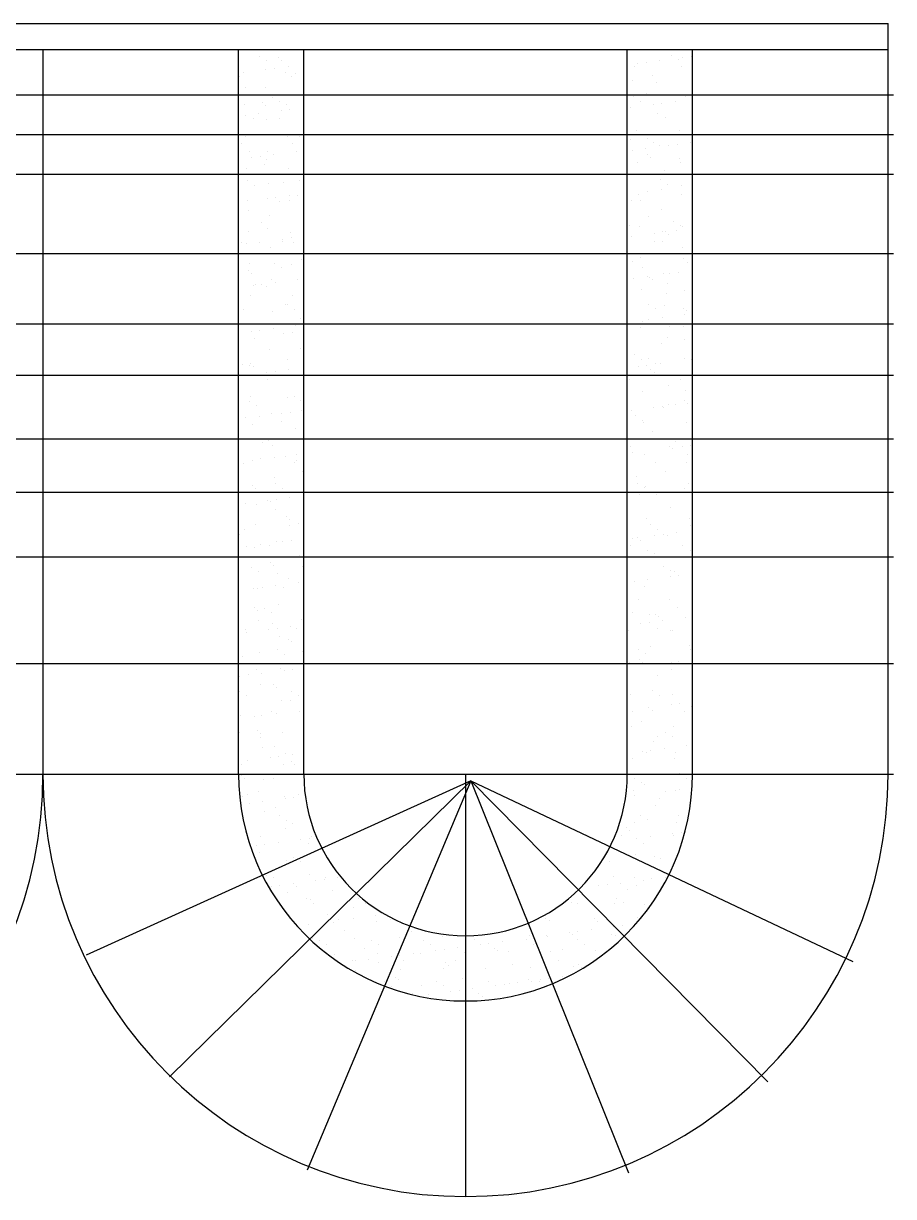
# Model space of a CAD drawing. Header units: inches. Extents: x 3.4 to 45.9, y 7.2 to 32.
# Drawn here: x 37.248 to 37.848, y 29.565 to 30.374 of the extents above; entities that cross this region are included whole.
import ezdxf

# ---------------------------------------------------------------- set-up
doc = ezdxf.new("R2010")
doc.units = ezdxf.units.IN
doc.header["$MEASUREMENT"] = 0
doc.layers.add('02', color=2, linetype='Continuous')
doc.layers.add('4', color=4, linetype='Continuous')

msp = doc.modelspace()

# ---------------------------------------------------------------- linework, layer by layer
at = {"layer": '02'}
for p, q in [((36.09511, 30.35632), (37.84471, 30.35632)), ((37.39651, 29.85613), (37.39651, 30.35632)), ((37.41074, 30.3518), (37.41074, 30.3518)), ((37.44151, 29.85613), (37.44151, 30.35632)), ((37.66471, 29.85613), (37.66471, 30.35632)), ((37.6845, 30.35588), (37.6845, 30.35588)), ((37.69549, 30.35232), (37.69549, 30.35232)), ((37.70876, 30.35136), (37.70876, 30.35136)), ((37.70971, 29.85613), (37.70971, 30.35632)), ((37.41556, 30.34873), (37.41556, 30.34873)), ((37.42132, 30.34311), (37.42132, 30.34311)), ((37.42385, 30.35093), (37.42385, 30.35093)), ((37.42596, 30.349), (37.42596, 30.349)), ((37.43061, 30.34433), (37.43061, 30.34433)), ((37.66472, 30.34918), (37.66472, 30.34918)), ((37.66976, 30.34457), (37.66976, 30.34457)), ((37.67204, 30.34652), (37.67204, 30.34652)), ((37.67799, 30.34731), (37.67799, 30.34731)), ((37.68728, 30.34853), (37.68728, 30.34853)), ((37.70031, 30.34925), (37.70031, 30.34925)), ((37.7024, 30.34479), (37.7024, 30.34479)), ((37.70281, 30.35058), (37.70281, 30.35058)), ((37.39731, 30.33761), (37.39731, 30.33761)), ((37.39984, 30.34028), (37.39984, 30.34028)), ((37.41537, 30.34233), (37.41537, 30.34233)), ((37.42891, 30.34037), (37.42891, 30.34037)), ((37.43291, 30.33767), (37.43291, 30.33767)), ((37.4359, 30.33988), (37.4359, 30.33988)), ((37.66804, 30.33475), (37.66804, 30.33475)), ((37.68207, 30.33813), (37.68207, 30.33813)), ((37.40154, 30.32985), (37.40154, 30.32985)), ((37.41513, 30.3298), (37.41513, 30.3298)), ((37.68522, 30.33386), (37.68522, 30.33386)), ((36.09511, 30.32509), (37.84849, 30.32509)), ((37.41292, 30.31943), (37.41292, 30.31943)), ((37.41997, 30.32318), (37.41997, 30.32318)), ((37.42479, 30.32011), (37.42479, 30.32011)), ((37.66913, 30.32363), (37.66913, 30.32363)), ((37.67395, 30.32056), (37.67395, 30.32056)), ((37.67798, 30.32564), (37.67798, 30.32564)), ((37.68853, 30.3191), (37.68853, 30.3191)), ((37.69782, 30.32032), (37.69782, 30.32032)), ((37.70472, 30.3237), (37.70472, 30.3237)), ((37.70954, 30.32062), (37.70954, 30.32062)), ((37.4004, 30.31849), (37.4004, 30.31849)), ((37.40109, 30.31085), (37.40109, 30.31085)), ((37.41038, 30.31208), (37.41038, 30.31208)), ((37.41503, 30.3175), (37.41503, 30.3175)), ((37.4259, 30.31412), (37.4259, 30.31412)), ((37.42963, 30.31835), (37.42963, 30.31835)), ((37.43185, 30.3149), (37.43185, 30.3149)), ((37.44115, 30.31613), (37.44115, 30.31613)), ((37.66705, 30.31627), (37.66705, 30.31627)), ((37.68258, 30.31832), (37.68258, 30.31832)), ((37.68594, 30.31183), (37.68594, 30.31183)), ((37.40654, 30.30899), (37.40654, 30.30899)), ((37.41585, 30.30777), (37.41585, 30.30777)), ((37.42497, 30.30839), (37.42497, 30.30839)), ((37.6913, 30.30951), (37.6913, 30.30951)), ((36.09511, 30.2977), (37.84849, 30.2977)), ((37.40112, 30.29646), (37.40112, 30.29646)), ((37.43035, 30.29632), (37.43035, 30.29632)), ((37.43845, 30.29603), (37.43845, 30.29603)), ((37.6712, 30.30053), (37.6712, 30.30053)), ((37.67836, 30.29501), (37.67836, 30.29501)), ((37.70044, 30.30039), (37.70044, 30.30039)), ((37.39842, 30.29142), (37.39842, 30.29142)), ((37.43402, 30.29149), (37.43402, 30.29149)), ((37.66705, 30.29414), (37.66705, 30.29414)), ((37.6683, 30.28684), (37.6683, 30.28684)), ((37.67759, 30.28807), (37.67759, 30.28807)), ((37.68318, 30.29194), (37.68318, 30.29194)), ((37.68666, 30.28981), (37.68666, 30.28981)), ((37.69312, 30.29011), (37.69312, 30.29011)), ((37.69907, 30.29089), (37.69907, 30.29089)), ((37.70836, 30.29212), (37.70836, 30.29212)), ((37.40409, 30.286), (37.40409, 30.286)), ((37.40568, 30.28186), (37.40568, 30.28186)), ((37.41163, 30.28265), (37.41163, 30.28265)), ((37.41578, 30.28037), (37.41578, 30.28037)), ((37.41657, 30.28575), (37.41657, 30.28575)), ((37.42092, 30.28387), (37.42092, 30.28387)), ((37.43644, 30.28591), (37.43644, 30.28591)), ((37.66494, 30.28082), (37.66494, 30.28082)), ((37.67192, 30.2785), (37.67192, 30.2785)), ((37.67843, 30.28372), (37.67843, 30.28372)), ((37.68054, 30.28179), (37.68054, 30.28179)), ((37.70053, 30.28088), (37.70053, 30.28088)), ((37.70116, 30.27836), (37.70116, 30.27836)), ((36.09511, 30.27031), (37.84849, 30.27031)), ((37.40184, 30.27444), (37.40184, 30.27444)), ((37.41404, 30.27689), (37.41404, 30.27689)), ((37.43107, 30.2743), (37.43107, 30.2743)), ((37.69048, 30.27268), (37.69048, 30.27268)), ((37.40284, 30.26587), (37.40284, 30.26587)), ((37.40766, 30.2628), (37.40766, 30.2628)), ((37.41729, 30.26372), (37.41729, 30.26372)), ((37.42752, 30.26453), (37.42752, 30.26453)), ((37.43843, 30.26593), (37.43843, 30.26593)), ((37.68759, 30.26639), (37.68759, 30.26639)), ((37.69241, 30.26332), (37.69241, 30.26332)), ((37.70186, 30.26225), (37.70186, 30.26225)), ((37.70961, 30.26269), (37.70961, 30.26269)), ((37.42216, 30.25444), (37.42216, 30.25444)), ((37.43146, 30.25566), (37.43146, 30.25566)), ((37.43746, 30.25542), (37.43746, 30.25542)), ((37.67264, 30.25648), (37.67264, 30.25648)), ((37.67884, 30.25864), (37.67884, 30.25864)), ((37.68813, 30.25986), (37.68813, 30.25986)), ((37.70188, 30.25634), (37.70188, 30.25634)), ((37.40256, 30.25242), (37.40256, 30.25242)), ((37.41621, 30.25366), (37.41621, 30.25366)), ((37.42501, 30.25174), (37.42501, 30.25174)), ((37.43179, 30.25228), (37.43179, 30.25228)), ((37.6675, 30.25222), (37.6675, 30.25222)), ((37.67417, 30.2522), (37.67417, 30.2522)), ((37.6881, 30.24576), (37.6881, 30.24576)), ((37.4031, 30.24539), (37.4031, 30.24539)), ((37.41801, 30.2417), (37.41801, 30.2417)), ((37.67955, 30.24118), (37.67955, 30.24118)), ((37.69682, 30.23777), (37.69682, 30.23777)), ((37.40328, 30.23039), (37.40328, 30.23039)), ((37.41207, 30.23725), (37.41207, 30.23725)), ((37.41659, 30.23303), (37.41659, 30.23303)), ((37.43251, 30.23025), (37.43251, 30.23025)), ((37.66605, 30.23463), (37.66605, 30.23463)), ((37.67336, 30.23445), (37.67336, 30.23445)), ((37.68343, 30.22965), (37.68343, 30.22965)), ((37.68938, 30.23043), (37.68938, 30.23043)), ((37.69092, 30.23075), (37.69092, 30.23075)), ((37.69867, 30.23165), (37.69867, 30.23165)), ((37.70164, 30.23469), (37.70164, 30.23469)), ((37.7026, 30.23431), (37.7026, 30.23431)), ((37.39864, 30.22306), (37.39864, 30.22306)), ((37.40194, 30.22218), (37.40194, 30.22218)), ((37.41123, 30.22341), (37.41123, 30.22341)), ((37.42653, 30.22392), (37.42653, 30.22392)), ((37.42675, 30.22545), (37.42675, 30.22545)), ((37.4327, 30.22623), (37.4327, 30.22623)), ((37.43424, 30.22312), (37.43424, 30.22312)), ((37.6679, 30.2276), (37.6679, 30.2276)), ((37.6834, 30.22358), (37.6834, 30.22358)), ((37.68882, 30.22374), (37.68882, 30.22374)), ((37.69303, 30.22882), (37.69303, 30.22882)), ((36.09511, 30.21554), (37.84849, 30.21554)), ((37.41873, 30.21968), (37.41873, 30.21968)), ((37.70297, 30.21971), (37.70297, 30.21971)), ((37.404, 30.20837), (37.404, 30.20837)), ((37.4213, 30.20863), (37.4213, 30.20863)), ((37.42612, 30.20556), (37.42612, 30.20556)), ((37.43323, 30.20823), (37.43323, 30.20823)), ((37.44001, 30.21156), (37.44001, 30.21156)), ((37.66861, 30.20968), (37.66861, 30.20968)), ((37.67408, 30.21243), (37.67408, 30.21243)), ((37.67528, 30.20601), (37.67528, 30.20601)), ((37.70332, 30.21229), (37.70332, 30.21229)), ((37.70605, 30.20914), (37.70605, 30.20914)), ((37.40355, 30.20346), (37.40355, 30.20346)), ((37.40565, 30.20153), (37.40565, 30.20153)), ((37.41945, 30.19765), (37.41945, 30.19765)), ((37.43729, 30.19724), (37.43729, 30.19724)), ((37.66915, 30.19817), (37.66915, 30.19817)), ((37.67844, 30.1994), (37.67844, 30.1994)), ((37.67999, 30.19925), (37.67999, 30.19925)), ((37.6821, 30.19732), (37.6821, 30.19732)), ((37.68954, 30.20171), (37.68954, 30.20171)), ((37.69397, 30.20144), (37.69397, 30.20144)), ((37.69991, 30.20222), (37.69991, 30.20222)), ((37.70921, 30.20345), (37.70921, 30.20345)), ((37.40652, 30.19319), (37.40652, 30.19319)), ((37.40787, 30.19444), (37.40787, 30.19444)), ((37.41247, 30.19398), (37.41247, 30.19398)), ((37.4156, 30.19242), (37.4156, 30.19242)), ((37.42177, 30.1952), (37.42177, 30.1952)), ((37.6748, 30.19041), (37.6748, 30.19041)), ((37.69263, 30.19495), (37.69263, 30.19495)), ((37.70404, 30.19027), (37.70404, 30.19027)), ((37.40472, 30.18635), (37.40472, 30.18635)), ((37.43395, 30.18621), (37.43395, 30.18621)), ((37.69204, 30.18821), (37.69204, 30.18821)), ((37.39975, 30.17687), (37.39975, 30.17687)), ((37.42017, 30.17563), (37.42017, 30.17563)), ((37.42908, 30.18007), (37.42908, 30.18007)), ((37.43053, 30.18), (37.43053, 30.18)), ((37.43535, 30.17693), (37.43535, 30.17693)), ((37.67969, 30.18046), (37.67969, 30.18046)), ((37.68451, 30.17739), (37.68451, 30.17739)), ((37.69026, 30.17969), (37.69026, 30.17969)), ((37.70342, 30.17779), (37.70342, 30.17779)), ((37.7045, 30.17323), (37.7045, 30.17323)), ((37.70552, 30.17586), (37.70552, 30.17586)), ((36.09511, 30.16686), (37.84849, 30.16686)), ((37.4323, 30.16699), (37.4323, 30.16699)), ((37.43592, 30.1657), (37.43592, 30.1657)), ((37.43903, 30.17095), (37.43903, 30.17095)), ((37.66778, 30.16663), (37.66778, 30.16663)), ((37.67552, 30.16838), (37.67552, 30.16838)), ((37.67969, 30.16997), (37.67969, 30.16997)), ((37.68898, 30.17119), (37.68898, 30.17119)), ((37.69413, 30.1651), (37.69413, 30.1651)), ((37.70356, 30.165), (37.70356, 30.165)), ((37.40515, 30.16165), (37.40515, 30.16165)), ((37.40756, 30.15678), (37.40756, 30.15678)), ((37.4111, 30.16244), (37.4111, 30.16244)), ((37.4204, 30.16366), (37.4204, 30.16366)), ((37.42763, 30.16019), (37.42763, 30.16019)), ((37.43348, 30.16094), (37.43348, 30.16094)), ((37.67364, 30.16462), (37.67364, 30.16462)), ((37.69231, 30.1573), (37.69231, 30.1573)), ((37.41806, 30.14911), (37.41806, 30.14911)), ((37.43901, 30.14977), (37.43901, 30.14977)), ((37.68815, 30.15317), (37.68815, 30.15317)), ((37.70407, 30.15598), (37.70407, 30.15598)), ((37.43021, 30.14235), (37.43021, 30.14235)), ((37.44111, 30.14784), (37.44111, 30.14784)), ((37.66971, 30.14595), (37.66971, 30.14595)), ((37.67436, 30.1426), (37.67436, 30.1426)), ((37.67937, 30.1428), (37.67937, 30.1428)), ((37.70428, 30.14298), (37.70428, 30.14298)), ((37.70908, 30.14248), (37.70908, 30.14248)), ((37.39944, 30.13922), (37.39944, 30.13922)), ((37.40428, 30.13854), (37.40428, 30.13854)), ((37.40465, 30.13974), (37.40465, 30.13974)), ((37.40675, 30.13781), (37.40675, 30.13781)), ((37.41569, 30.13345), (37.41569, 30.13345)), ((37.42164, 30.13423), (37.42164, 30.13423)), ((37.43093, 30.13545), (37.43093, 30.13545)), ((37.67237, 30.13764), (37.67237, 30.13764)), ((37.67832, 30.13843), (37.67832, 30.13843)), ((37.68109, 30.13553), (37.68109, 30.13553)), ((37.68319, 30.1336), (37.68319, 30.1336)), ((37.68419, 30.13973), (37.68419, 30.13973)), ((37.68761, 30.13965), (37.68761, 30.13965)), ((36.09511, 30.13148), (37.84849, 30.13148)), ((37.40017, 30.1314), (37.40017, 30.1314)), ((37.4167, 30.1287), (37.4167, 30.1287)), ((37.66595, 30.12861), (37.66595, 30.12861)), ((37.68887, 30.13115), (37.68887, 30.13115)), ((37.69314, 30.12448), (37.69314, 30.12448)), ((37.70155, 30.12868), (37.70155, 30.12868)), ((37.405, 30.11651), (37.405, 30.11651)), ((37.43018, 30.11634), (37.43018, 30.11634)), ((37.43492, 30.11689), (37.43492, 30.11689)), ((37.67508, 30.12057), (37.67508, 30.12057)), ((37.705, 30.12096), (37.705, 30.12096)), ((37.40385, 30.11366), (37.40385, 30.11366)), ((37.40867, 30.11059), (37.40867, 30.11059)), ((37.43944, 30.11373), (37.43944, 30.11373)), ((37.6829, 30.10944), (37.6829, 30.10944)), ((37.68885, 30.11022), (37.68885, 30.11022)), ((37.68959, 30.10913), (37.68959, 30.10913)), ((37.69342, 30.11111), (37.69342, 30.11111)), ((37.69815, 30.11144), (37.69815, 30.11144)), ((37.70451, 30.11406), (37.70451, 30.11406)), ((37.70662, 30.11213), (37.70662, 30.11213)), ((37.40141, 30.10197), (37.40141, 30.10197)), ((37.41071, 30.1032), (37.41071, 30.1032)), ((37.4195, 30.10507), (37.4195, 30.10507)), ((37.42623, 30.10524), (37.42623, 30.10524)), ((37.43218, 30.10602), (37.43218, 30.10602)), ((37.44012, 30.10723), (37.44012, 30.10723)), ((37.44147, 30.10725), (37.44147, 30.10725)), ((37.66738, 30.10739), (37.66738, 30.10739)), ((37.67015, 30.10403), (37.67015, 30.10403)), ((37.67518, 30.09999), (37.67518, 30.09999)), ((37.40576, 30.0972), (37.40576, 30.0972)), ((37.42602, 30.09954), (37.42602, 30.09954)), ((37.43564, 30.09487), (37.43564, 30.09487)), ((37.6758, 30.09855), (37.6758, 30.09855)), ((37.68221, 30.09299), (37.68221, 30.09299)), ((37.70572, 30.09893), (37.70572, 30.09893)), ((36.09511, 30.0875), (37.84849, 30.0875)), ((37.41308, 30.08504), (37.41308, 30.08504)), ((37.41714, 30.08677), (37.41714, 30.08677)), ((37.69031, 30.0871), (37.69031, 30.0871)), ((37.69784, 30.08556), (37.69784, 30.08556)), ((37.42022, 30.08304), (37.42022, 30.08304)), ((37.42919, 30.07573), (37.42919, 30.07573)), ((37.43677, 30.07703), (37.43677, 30.07703)), ((37.66706, 30.08242), (37.66706, 30.08242)), ((37.66863, 30.07796), (37.66863, 30.07796)), ((37.67652, 30.07653), (37.67652, 30.07653)), ((37.69358, 30.08256), (37.69358, 30.08256)), ((37.69569, 30.08063), (37.69569, 30.08063)), ((37.70266, 30.08249), (37.70266, 30.08249)), ((37.70644, 30.07691), (37.70644, 30.07691)), ((37.70868, 30.08324), (37.70868, 30.08324)), ((37.39966, 30.07085), (37.39966, 30.07085)), ((37.40644, 30.07247), (37.40644, 30.07247)), ((37.41195, 30.07377), (37.41195, 30.07377)), ((37.42124, 30.07499), (37.42124, 30.07499)), ((37.43525, 30.07092), (37.43525, 30.07092)), ((37.43636, 30.07285), (37.43636, 30.07285)), ((37.68441, 30.07137), (37.68441, 30.07137)), ((37.70563, 30.07152), (37.70563, 30.07152)), ((37.42094, 30.06102), (37.42094, 30.06102)), ((37.44057, 30.0653), (37.44057, 30.0653)), ((37.67127, 30.06149), (37.67127, 30.06149)), ((37.69103, 30.06508), (37.69103, 30.06508)), ((37.40621, 30.05527), (37.40621, 30.05527)), ((37.40831, 30.05334), (37.40831, 30.05334)), ((37.42231, 30.05642), (37.42231, 30.05642)), ((37.42713, 30.05335), (37.42713, 30.05335)), ((37.67147, 30.05687), (37.67147, 30.05687)), ((37.67629, 30.0538), (37.67629, 30.0538)), ((37.67724, 30.0545), (37.67724, 30.0545)), ((37.70398, 30.05302), (37.70398, 30.05302)), ((37.70707, 30.05694), (37.70707, 30.05694)), ((36.09511, 30.05086), (37.84849, 30.05086)), ((37.41654, 30.04478), (37.41654, 30.04478)), ((37.41826, 30.04423), (37.41826, 30.04423)), ((37.42249, 30.04556), (37.42249, 30.04556)), ((37.43178, 30.04678), (37.43178, 30.04678)), ((37.43708, 30.05082), (37.43708, 30.05082)), ((37.67321, 30.04897), (37.67321, 30.04897)), ((37.68265, 30.05106), (37.68265, 30.05106)), ((37.68476, 30.04913), (37.68476, 30.04913)), ((37.68846, 30.05098), (37.68846, 30.05098)), ((37.40102, 30.04273), (37.40102, 30.04273)), ((37.40889, 30.04223), (37.40889, 30.04223)), ((37.42166, 30.039), (37.42166, 30.039)), ((37.6947, 30.04002), (37.6947, 30.04002)), ((37.40788, 30.02842), (37.40788, 30.02842)), ((37.42963, 30.03381), (37.42963, 30.03381)), ((37.43154, 30.0278), (37.43154, 30.0278)), ((37.43174, 30.03188), (37.43174, 30.03188)), ((37.4378, 30.0288), (37.4378, 30.0288)), ((37.67796, 30.03248), (37.67796, 30.03248)), ((37.6807, 30.02825), (37.6807, 30.02825)), ((37.70788, 30.03286), (37.70788, 30.03286)), ((37.70818, 30.02766), (37.70818, 30.02766)), ((37.39738, 30.02184), (37.39738, 30.02184)), ((37.40077, 30.02466), (37.40077, 30.02466)), ((37.67172, 30.01956), (37.67172, 30.01956)), ((37.68375, 30.02077), (37.68375, 30.02077)), ((37.68552, 30.02518), (37.68552, 30.02518)), ((37.6897, 30.02155), (37.6897, 30.02155)), ((37.69247, 30.02103), (37.69247, 30.02103)), ((37.69899, 30.02277), (37.69899, 30.02277)), ((37.40226, 30.0133), (37.40226, 30.0133)), ((37.40733, 30.01273), (37.40733, 30.01273)), ((37.41155, 30.01453), (37.41155, 30.01453)), ((37.41812, 30.01361), (37.41812, 30.01361)), ((37.42238, 30.01697), (37.42238, 30.01697)), ((37.42708, 30.01657), (37.42708, 30.01657)), ((37.43303, 30.01735), (37.43303, 30.01735)), ((37.66728, 30.01406), (37.66728, 30.01406)), ((37.66823, 30.01872), (37.66823, 30.01872)), ((37.67382, 30.01763), (37.67382, 30.01763)), ((37.70288, 30.01413), (37.70288, 30.01413)), ((37.7086, 30.01084), (37.7086, 30.01084)), ((36.09511, 30.00616), (37.84849, 30.00616)), ((37.4086, 30.0064), (37.4086, 30.0064)), ((37.43852, 30.00678), (37.43852, 30.00678)), ((37.67868, 30.01046), (37.67868, 30.01046)), ((37.68377, 30.00852), (37.68377, 30.00852)), ((37.40518, 29.99911), (37.40518, 29.99911)), ((37.41, 29.99604), (37.41, 29.99604)), ((37.4187, 30.00231), (37.4187, 30.00231)), ((37.42081, 30.00038), (37.42081, 30.00038)), ((37.4231, 29.99495), (37.4231, 29.99495)), ((37.44077, 29.99918), (37.44077, 29.99918)), ((37.68993, 29.99963), (37.68993, 29.99963)), ((37.69475, 29.99656), (37.69475, 29.99656)), ((37.69725, 29.99617), (37.69725, 29.99617)), ((37.43075, 29.99126), (37.43075, 29.99126)), ((37.43762, 29.98836), (37.43762, 29.98836)), ((37.66947, 29.98929), (37.66947, 29.98929)), ((37.67877, 29.99052), (37.67877, 29.99052)), ((37.69429, 29.99256), (37.69429, 29.99256)), ((37.70024, 29.99334), (37.70024, 29.99334)), ((37.70932, 29.98881), (37.70932, 29.98881)), ((37.70953, 29.99457), (37.70953, 29.99457)), ((37.40685, 29.98431), (37.40685, 29.98431)), ((37.40932, 29.98437), (37.40932, 29.98437)), ((37.4128, 29.9851), (37.4128, 29.9851)), ((37.42209, 29.98632), (37.42209, 29.98632)), ((37.42735, 29.98499), (37.42735, 29.98499)), ((37.67651, 29.98544), (37.67651, 29.98544)), ((37.40777, 29.97081), (37.40777, 29.97081)), ((37.41441, 29.97049), (37.41441, 29.97049)), ((37.42382, 29.97292), (37.42382, 29.97292)), ((37.67283, 29.97702), (37.67283, 29.97702)), ((37.69391, 29.97699), (37.69391, 29.97699)), ((37.69917, 29.97101), (37.69917, 29.97101)), ((37.40988, 29.96888), (37.40988, 29.96888)), ((37.41004, 29.96235), (37.41004, 29.96235)), ((37.41923, 29.96742), (37.41923, 29.96742)), ((37.43996, 29.96273), (37.43996, 29.96273)), ((37.66839, 29.96787), (37.66839, 29.96787)), ((37.68012, 29.96641), (37.68012, 29.96641)), ((37.68421, 29.9666), (37.68421, 29.9666)), ((37.68632, 29.96467), (37.68632, 29.96467)), ((37.6893, 29.96231), (37.6893, 29.96231)), ((37.70483, 29.96435), (37.70483, 29.96435)), ((37.40099, 29.9563), (37.40099, 29.9563)), ((37.41739, 29.95611), (37.41739, 29.95611)), ((37.41982, 29.95977), (37.41982, 29.95977)), ((37.42334, 29.95689), (37.42334, 29.95689)), ((37.43263, 29.95811), (37.43263, 29.95811)), ((37.43658, 29.95636), (37.43658, 29.95636)), ((37.66539, 29.9551), (37.66539, 29.9551)), ((37.67406, 29.9603), (37.67406, 29.9603)), ((37.68001, 29.96109), (37.68001, 29.96109)), ((37.68574, 29.95682), (37.68574, 29.95682)), ((37.69463, 29.95496), (37.69463, 29.95496)), ((37.69626, 29.95555), (37.69626, 29.95555)), ((37.40186, 29.95406), (37.40186, 29.95406)), ((37.42454, 29.9509), (37.42454, 29.9509)), ((37.4312, 29.94934), (37.4312, 29.94934)), ((37.4333, 29.94741), (37.4333, 29.94741)), ((37.41076, 29.94032), (37.41076, 29.94032)), ((37.42364, 29.94187), (37.42364, 29.94187)), ((37.42846, 29.9388), (37.42846, 29.9388)), ((37.44068, 29.94071), (37.44068, 29.94071)), ((37.6728, 29.94232), (37.6728, 29.94232)), ((37.67762, 29.93925), (37.67762, 29.93925)), ((37.68084, 29.94439), (37.68084, 29.94439)), ((37.70764, 29.94513), (37.70764, 29.94513)), ((37.7084, 29.94239), (37.7084, 29.94239)), ((36.09511, 29.93251), (37.84849, 29.93251)), ((37.39894, 29.93738), (37.39894, 29.93738)), ((37.66611, 29.93308), (37.66611, 29.93308)), ((37.67328, 29.9351), (37.67328, 29.9351)), ((37.67539, 29.93317), (37.67539, 29.93317)), ((37.6846, 29.9321), (37.6846, 29.9321)), ((37.69535, 29.93294), (37.69535, 29.93294)), ((37.69984, 29.9341), (37.69984, 29.9341)), ((37.39716, 29.92385), (37.39716, 29.92385)), ((37.40311, 29.92463), (37.40311, 29.92463)), ((37.40889, 29.92827), (37.40889, 29.92827)), ((37.4124, 29.92586), (37.4124, 29.92586)), ((37.42526, 29.92888), (37.42526, 29.92888)), ((37.42793, 29.9279), (37.42793, 29.9279)), ((37.43388, 29.92868), (37.43388, 29.92868)), ((37.68533, 29.92406), (37.68533, 29.92406)), ((37.69497, 29.9282), (37.69497, 29.9282)), ((37.41148, 29.9183), (37.41148, 29.9183)), ((37.42026, 29.91784), (37.42026, 29.91784)), ((37.42237, 29.91591), (37.42237, 29.91591)), ((37.4414, 29.91868), (37.4414, 29.91868)), ((37.68203, 29.9137), (37.68203, 29.9137)), ((37.39674, 29.90699), (37.39674, 29.90699)), ((37.39728, 29.91318), (37.39728, 29.91318)), ((37.4021, 29.91011), (37.4021, 29.91011)), ((37.42598, 29.90685), (37.42598, 29.90685)), ((37.43231, 29.9068), (37.43231, 29.9068)), ((37.43287, 29.91325), (37.43287, 29.91325)), ((37.43769, 29.91018), (37.43769, 29.91018)), ((37.66683, 29.91105), (37.66683, 29.91105)), ((37.68685, 29.91063), (37.68685, 29.91063)), ((37.69607, 29.91091), (37.69607, 29.91091)), ((37.41945, 29.89906), (37.41945, 29.89906)), ((37.42294, 29.89765), (37.42294, 29.89765)), ((37.43847, 29.89969), (37.43847, 29.89969)), ((37.66861, 29.89951), (37.66861, 29.89951)), ((37.67961, 29.90185), (37.67961, 29.90185)), ((37.68228, 29.90034), (37.68228, 29.90034)), ((37.69514, 29.90389), (37.69514, 29.90389)), ((37.70109, 29.90467), (37.70109, 29.90467)), ((37.70421, 29.89957), (37.70421, 29.89957)), ((37.70876, 29.90259), (37.70876, 29.90259)), ((37.39795, 29.89677), (37.39795, 29.89677)), ((37.4077, 29.89564), (37.4077, 29.89564)), ((37.4122, 29.89628), (37.4122, 29.89628)), ((37.6744, 29.89256), (37.6744, 29.89256)), ((37.39746, 29.88497), (37.39746, 29.88497)), ((37.40933, 29.88634), (37.40933, 29.88634)), ((37.41133, 29.88149), (37.41133, 29.88149)), ((37.41144, 29.88441), (37.41144, 29.88441)), ((37.4267, 29.88483), (37.4267, 29.88483)), ((37.66755, 29.88903), (37.66755, 29.88903)), ((37.68577, 29.88213), (37.68577, 29.88213)), ((37.69126, 29.88508), (37.69126, 29.88508)), ((37.69608, 29.88201), (37.69608, 29.88201)), ((37.69679, 29.88889), (37.69679, 29.88889)), ((37.41292, 29.87425), (37.41292, 29.87425)), ((37.42138, 29.8753), (37.42138, 29.8753)), ((37.683, 29.87831), (37.683, 29.87831)), ((37.69015, 29.87364), (37.69015, 29.87364)), ((37.70568, 29.87568), (37.70568, 29.87568)), ((37.40271, 29.86539), (37.40271, 29.86539)), ((37.41824, 29.86744), (37.41824, 29.86744)), ((37.42419, 29.86822), (37.42419, 29.86822)), ((37.42868, 29.87043), (37.42868, 29.87043)), ((37.43348, 29.86944), (37.43348, 29.86944)), ((37.66827, 29.86701), (37.66827, 29.86701)), ((37.67491, 29.87163), (37.67491, 29.87163)), ((37.67784, 29.87089), (37.67784, 29.87089)), ((37.68086, 29.87242), (37.68086, 29.87242)), ((37.69751, 29.86687), (37.69751, 29.86687)), ((37.69782, 29.87109), (37.69782, 29.87109)), ((37.39818, 29.86295), (37.39818, 29.86295)), ((37.42742, 29.86281), (37.42742, 29.86281)), ((37.43276, 29.86488), (37.43276, 29.86488)), ((37.43486, 29.86295), (37.43486, 29.86295)), ((37.7092, 29.86067), (37.7092, 29.86067)), ((36.09511, 29.85613), (37.84849, 29.85613)), ((37.55687, 29.85142), (37.29126, 29.73109)), ((37.55687, 29.85142), (37.3488, 29.64713)), ((37.3984, 29.85484), (37.3984, 29.85484)), ((37.4005, 29.85291), (37.4005, 29.85291)), ((37.41364, 29.85223), (37.41364, 29.85223)), ((37.41574, 29.85594), (37.41574, 29.85594)), ((37.42056, 29.85287), (37.42056, 29.85287)), ((37.55687, 29.85142), (37.44383, 29.58263)), ((37.55311, 29.85613), (37.55311, 29.56453)), ((37.55687, 29.85142), (37.66557, 29.58084)), ((37.55687, 29.85142), (37.76163, 29.64381)), ((37.55687, 29.85142), (37.82051, 29.72683)), ((37.6649, 29.85639), (37.6649, 29.85639)), ((37.66972, 29.85332), (37.66972, 29.85332)), ((37.67484, 29.85063), (37.67484, 29.85063)), ((37.68372, 29.85629), (37.68372, 29.85629)), ((37.7005, 29.85646), (37.7005, 29.85646)), ((37.70532, 29.85338), (37.70532, 29.85338)), ((37.3989, 29.84092), (37.3989, 29.84092)), ((37.40232, 29.84175), (37.40232, 29.84175)), ((37.41045, 29.8438), (37.41045, 29.8438)), ((37.42814, 29.84078), (37.42814, 29.84078)), ((37.43791, 29.84181), (37.43791, 29.84181)), ((37.66899, 29.84498), (37.66899, 29.84498)), ((37.66992, 29.84138), (37.66992, 29.84138)), ((37.67695, 29.8487), (37.67695, 29.8487)), ((37.6914, 29.84421), (37.6914, 29.84421)), ((37.69823, 29.84484), (37.69823, 29.84484)), ((37.70069, 29.84543), (37.70069, 29.84543)), ((37.39801, 29.83518), (37.39801, 29.83518)), ((37.40396, 29.83596), (37.40396, 29.83596)), ((37.41325, 29.83719), (37.41325, 29.83719)), ((37.42183, 29.83338), (37.42183, 29.83338)), ((37.42878, 29.83923), (37.42878, 29.83923)), ((37.43472, 29.84001), (37.43472, 29.84001)), ((37.68444, 29.83427), (37.68444, 29.83427)), ((37.68689, 29.83959), (37.68689, 29.83959)), ((37.41436, 29.83021), (37.41436, 29.83021)), ((37.42497, 29.82732), (37.42497, 29.82732)), ((37.44428, 29.83059), (37.44428, 29.83059)), ((37.67413, 29.82777), (37.67413, 29.82777)), ((37.67895, 29.8247), (37.67895, 29.8247)), ((37.70037, 29.82724), (37.70037, 29.82724)), ((37.42886, 29.81876), (37.42886, 29.81876)), ((37.42979, 29.82425), (37.42979, 29.82425)), ((37.43388, 29.82233), (37.43388, 29.82233)), ((37.66391, 29.81913), (37.66391, 29.81913)), ((37.66601, 29.8172), (37.66601, 29.8172)), ((37.66971, 29.82296), (37.66971, 29.82296)), ((37.69895, 29.82282), (37.69895, 29.82282)), ((37.41155, 29.81313), (37.41155, 29.81313)), ((37.42379, 29.80898), (37.42379, 29.80898)), ((37.43931, 29.81102), (37.43931, 29.81102)), ((37.445, 29.80856), (37.445, 29.80856)), ((37.44525, 29.81191), (37.44525, 29.81191)), ((37.44714, 29.81319), (37.44714, 29.81319)), ((37.66071, 29.81358), (37.66071, 29.81358)), ((37.67117, 29.81195), (37.67117, 29.81195)), ((37.68046, 29.81318), (37.68046, 29.81318)), ((37.69599, 29.81522), (37.69599, 29.81522)), ((37.6963, 29.81364), (37.6963, 29.81364)), ((37.70194, 29.816), (37.70194, 29.816)), ((37.40855, 29.80697), (37.40855, 29.80697)), ((37.41089, 29.80188), (37.41089, 29.80188)), ((37.4145, 29.80776), (37.4145, 29.80776)), ((37.67043, 29.80094), (37.67043, 29.80094)), ((37.67596, 29.80809), (37.67596, 29.80809)), ((37.42958, 29.79674), (37.42958, 29.79674)), ((37.4342, 29.79869), (37.4342, 29.79869)), ((37.43902, 29.79562), (37.43902, 29.79562)), ((37.65259, 29.79601), (37.65259, 29.79601)), ((37.68336, 29.79915), (37.68336, 29.79915)), ((37.68733, 29.79767), (37.68733, 29.79767)), ((37.4158, 29.78616), (37.4158, 29.78616)), ((37.42078, 29.7845), (37.42078, 29.7845)), ((37.42294, 29.79084), (37.42294, 29.79084)), ((37.44572, 29.78654), (37.44572, 29.78654)), ((37.45637, 29.78457), (37.45637, 29.78457)), ((37.46509, 29.78482), (37.46509, 29.78482)), ((37.65508, 29.7857), (37.65508, 29.7857)), ((37.66994, 29.78496), (37.66994, 29.78496)), ((37.68588, 29.79022), (37.68588, 29.79022)), ((37.691, 29.78497), (37.691, 29.78497)), ((37.41909, 29.77877), (37.41909, 29.77877)), ((37.42503, 29.77955), (37.42503, 29.77955)), ((37.43433, 29.78077), (37.43433, 29.78077)), ((37.43643, 29.77848), (37.43643, 29.77848)), ((37.44985, 29.78282), (37.44985, 29.78282)), ((37.4558, 29.7836), (37.4558, 29.7836)), ((37.64499, 29.77891), (37.64499, 29.77891)), ((37.65094, 29.7797), (37.65094, 29.7797)), ((37.66023, 29.78092), (37.66023, 29.78092)), ((37.66503, 29.77659), (37.66503, 29.77659)), ((37.67115, 29.77891), (37.67115, 29.77891)), ((37.67576, 29.78296), (37.67576, 29.78296)), ((37.68171, 29.78375), (37.68171, 29.78375)), ((37.4303, 29.77471), (37.4303, 29.77471)), ((37.44343, 29.77007), (37.44343, 29.77007)), ((37.44637, 29.76937), (37.44637, 29.76937)), ((37.46117, 29.77582), (37.46117, 29.77582)), ((37.47903, 29.77014), (37.47903, 29.77014)), ((37.657, 29.77046), (37.657, 29.77046)), ((37.44825, 29.767), (37.44825, 29.767)), ((37.47567, 29.76438), (37.47567, 29.76438)), ((37.48385, 29.76707), (37.48385, 29.76707)), ((37.62623, 29.76732), (37.62623, 29.76732)), ((37.63067, 29.76656), (37.63067, 29.76656)), ((37.65573, 29.76708), (37.65573, 29.76708)), ((37.66182, 29.76739), (37.66182, 29.76739)), ((37.6764, 29.76617), (37.6764, 29.76617)), ((37.67851, 29.76424), (37.67851, 29.76424)), ((37.44487, 29.75257), (37.44487, 29.75257)), ((37.45775, 29.75894), (37.45775, 29.75894)), ((37.46189, 29.7538), (37.46189, 29.7538)), ((37.4656, 29.75595), (37.4656, 29.75595)), ((37.47563, 29.75662), (37.47563, 29.75662)), ((37.49116, 29.75866), (37.49116, 29.75866)), ((37.49181, 29.75418), (37.49181, 29.75418)), ((37.49711, 29.75944), (37.49711, 29.75944)), ((37.5012, 29.75601), (37.5012, 29.75601)), ((37.60798, 29.75621), (37.60798, 29.75621)), ((37.61108, 29.7554), (37.61108, 29.7554)), ((37.64195, 29.75651), (37.64195, 29.75651)), ((37.64415, 29.75421), (37.64415, 29.75421)), ((37.67187, 29.75689), (37.67187, 29.75689)), ((37.4698, 29.7479), (37.4698, 29.7479)), ((37.51553, 29.74751), (37.51553, 29.74751)), ((37.53719, 29.74385), (37.53719, 29.74385)), ((37.5973, 29.74482), (37.5973, 29.74482)), ((37.60924, 29.74461), (37.60924, 29.74461)), ((37.60979, 29.74417), (37.60979, 29.74417)), ((37.62476, 29.74666), (37.62476, 29.74666)), ((37.62721, 29.7452), (37.62721, 29.7452)), ((37.63071, 29.74744), (37.63071, 29.74744)), ((37.64001, 29.74866), (37.64001, 29.74866)), ((37.65409, 29.74509), (37.65409, 29.74509)), ((37.65553, 29.75071), (37.65553, 29.75071)), ((37.65645, 29.74506), (37.65645, 29.74506)), ((37.66148, 29.75149), (37.66148, 29.75149)), ((37.44716, 29.74249), (37.44716, 29.74249)), ((37.45266, 29.74145), (37.45266, 29.74145)), ((37.45748, 29.73838), (37.45748, 29.73838)), ((37.47639, 29.74235), (37.47639, 29.74235)), ((37.48328, 29.73555), (37.48328, 29.73555)), ((37.48826, 29.74151), (37.48826, 29.74151)), ((37.49308, 29.73844), (37.49308, 29.73844)), ((37.50727, 29.74347), (37.50727, 29.74347)), ((37.52385, 29.74158), (37.52385, 29.74158)), ((37.52867, 29.73851), (37.52867, 29.73851)), ((37.5477, 29.73651), (37.5477, 29.73651)), ((37.55945, 29.74164), (37.55945, 29.74164)), ((37.56323, 29.73855), (37.56323, 29.73855)), ((37.56918, 29.73934), (37.56918, 29.73934)), ((37.57332, 29.73607), (37.57332, 29.73607)), ((37.57847, 29.74056), (37.57847, 29.74056)), ((37.59504, 29.74171), (37.59504, 29.74171)), ((37.59986, 29.73864), (37.59986, 29.73864)), ((37.59995, 29.74339), (37.59995, 29.74339)), ((37.63064, 29.74177), (37.63064, 29.74177)), ((37.63546, 29.7387), (37.63546, 29.7387)), ((37.46261, 29.73178), (37.46261, 29.73178)), ((37.48617, 29.72841), (37.48617, 29.72841)), ((37.49253, 29.73216), (37.49253, 29.73216)), ((37.5017, 29.73045), (37.5017, 29.73045)), ((37.50765, 29.73124), (37.50765, 29.73124)), ((37.51694, 29.73246), (37.51694, 29.73246)), ((37.52177, 29.73202), (37.52177, 29.73202)), ((37.53246, 29.7345), (37.53246, 29.7345)), ((37.53841, 29.73529), (37.53841, 29.73529)), ((37.54602, 29.72745), (37.54602, 29.72745)), ((37.55264, 29.73313), (37.55264, 29.73313)), ((37.57543, 29.73414), (37.57543, 29.73414)), ((37.58256, 29.73351), (37.58256, 29.73351)), ((37.6118, 29.73337), (37.6118, 29.73337)), ((37.61721, 29.72758), (37.61721, 29.72758)), ((37.61973, 29.73506), (37.61973, 29.73506)), ((37.64267, 29.73448), (37.64267, 29.73448)), ((37.47484, 29.72733), (37.47484, 29.72733)), ((37.47688, 29.72719), (37.47688, 29.72719)), ((37.47711, 29.72033), (37.47711, 29.72033)), ((37.49323, 29.72643), (37.49323, 29.72643)), ((37.50799, 29.72144), (37.50799, 29.72144)), ((37.51043, 29.72739), (37.51043, 29.72739)), ((37.53791, 29.72182), (37.53791, 29.72182)), ((37.53896, 29.72604), (37.53896, 29.72604)), ((37.54107, 29.72411), (37.54107, 29.72411)), ((37.56714, 29.72168), (37.56714, 29.72168)), ((37.58537, 29.72503), (37.58537, 29.72503)), ((37.59802, 29.7228), (37.59802, 29.7228)), ((37.62793, 29.72318), (37.62793, 29.72318)), ((37.63111, 29.72464), (37.63111, 29.72464)), ((37.63322, 29.72271), (37.63322, 29.72271)), ((37.49749, 29.71289), (37.49749, 29.71289)), ((37.5046, 29.71601), (37.5046, 29.71601)), ((37.50671, 29.71408), (37.50671, 29.71408)), ((37.53308, 29.71296), (37.53308, 29.71296)), ((37.55101, 29.715), (37.55101, 29.715)), ((37.56868, 29.71302), (37.56868, 29.71302)), ((37.58328, 29.71149), (37.58328, 29.71149)), ((37.58901, 29.71235), (37.58901, 29.71235)), ((37.59675, 29.71461), (37.59675, 29.71461)), ((37.59886, 29.71268), (37.59886, 29.71268)), ((37.60427, 29.71309), (37.60427, 29.71309)), ((37.60454, 29.7144), (37.60454, 29.7144)), ((37.61048, 29.71518), (37.61048, 29.71518)), ((37.61252, 29.71135), (37.61252, 29.71135)), ((37.61978, 29.71641), (37.61978, 29.71641)), ((37.50231, 29.70982), (37.50231, 29.70982)), ((37.51665, 29.70497), (37.51665, 29.70497)), ((37.52249, 29.70999), (37.52249, 29.70999)), ((37.52748, 29.70425), (37.52748, 29.70425)), ((37.5379, 29.70989), (37.5379, 29.70989)), ((37.543, 29.7063), (37.543, 29.7063)), ((37.54895, 29.70708), (37.54895, 29.70708)), ((37.55336, 29.71111), (37.55336, 29.71111)), ((37.55824, 29.7083), (37.55824, 29.7083)), ((37.56239, 29.70457), (37.56239, 29.70457)), ((37.57377, 29.71035), (37.57377, 29.71035)), ((37.57972, 29.71113), (37.57972, 29.71113)), ((37.60909, 29.71002), (37.60909, 29.71002)), ((37.5645, 29.70264), (37.5645, 29.70264))]:
    msp.add_line(p, q, dxfattribs=at)
for radius in [0.1566, 0.1116]:
    msp.add_arc((37.55311, 29.85613), radius, 180, 0, dxfattribs=at)
at = {"layer": '4'}
for p, q in [((36.09511, 30.37432), (37.84471, 30.37432)), ((37.84471, 29.85613), (37.84471, 30.37432)), ((37.26151, 30.35632), (37.26151, 29.85613))]:
    msp.add_line(p, q, dxfattribs=at)
for centre in [(36.96991, 29.85613), (37.55311, 29.85613)]:
    msp.add_arc(centre, 0.2916, 180, 0, dxfattribs=at)

doc.saveas('drawing.dxf')
